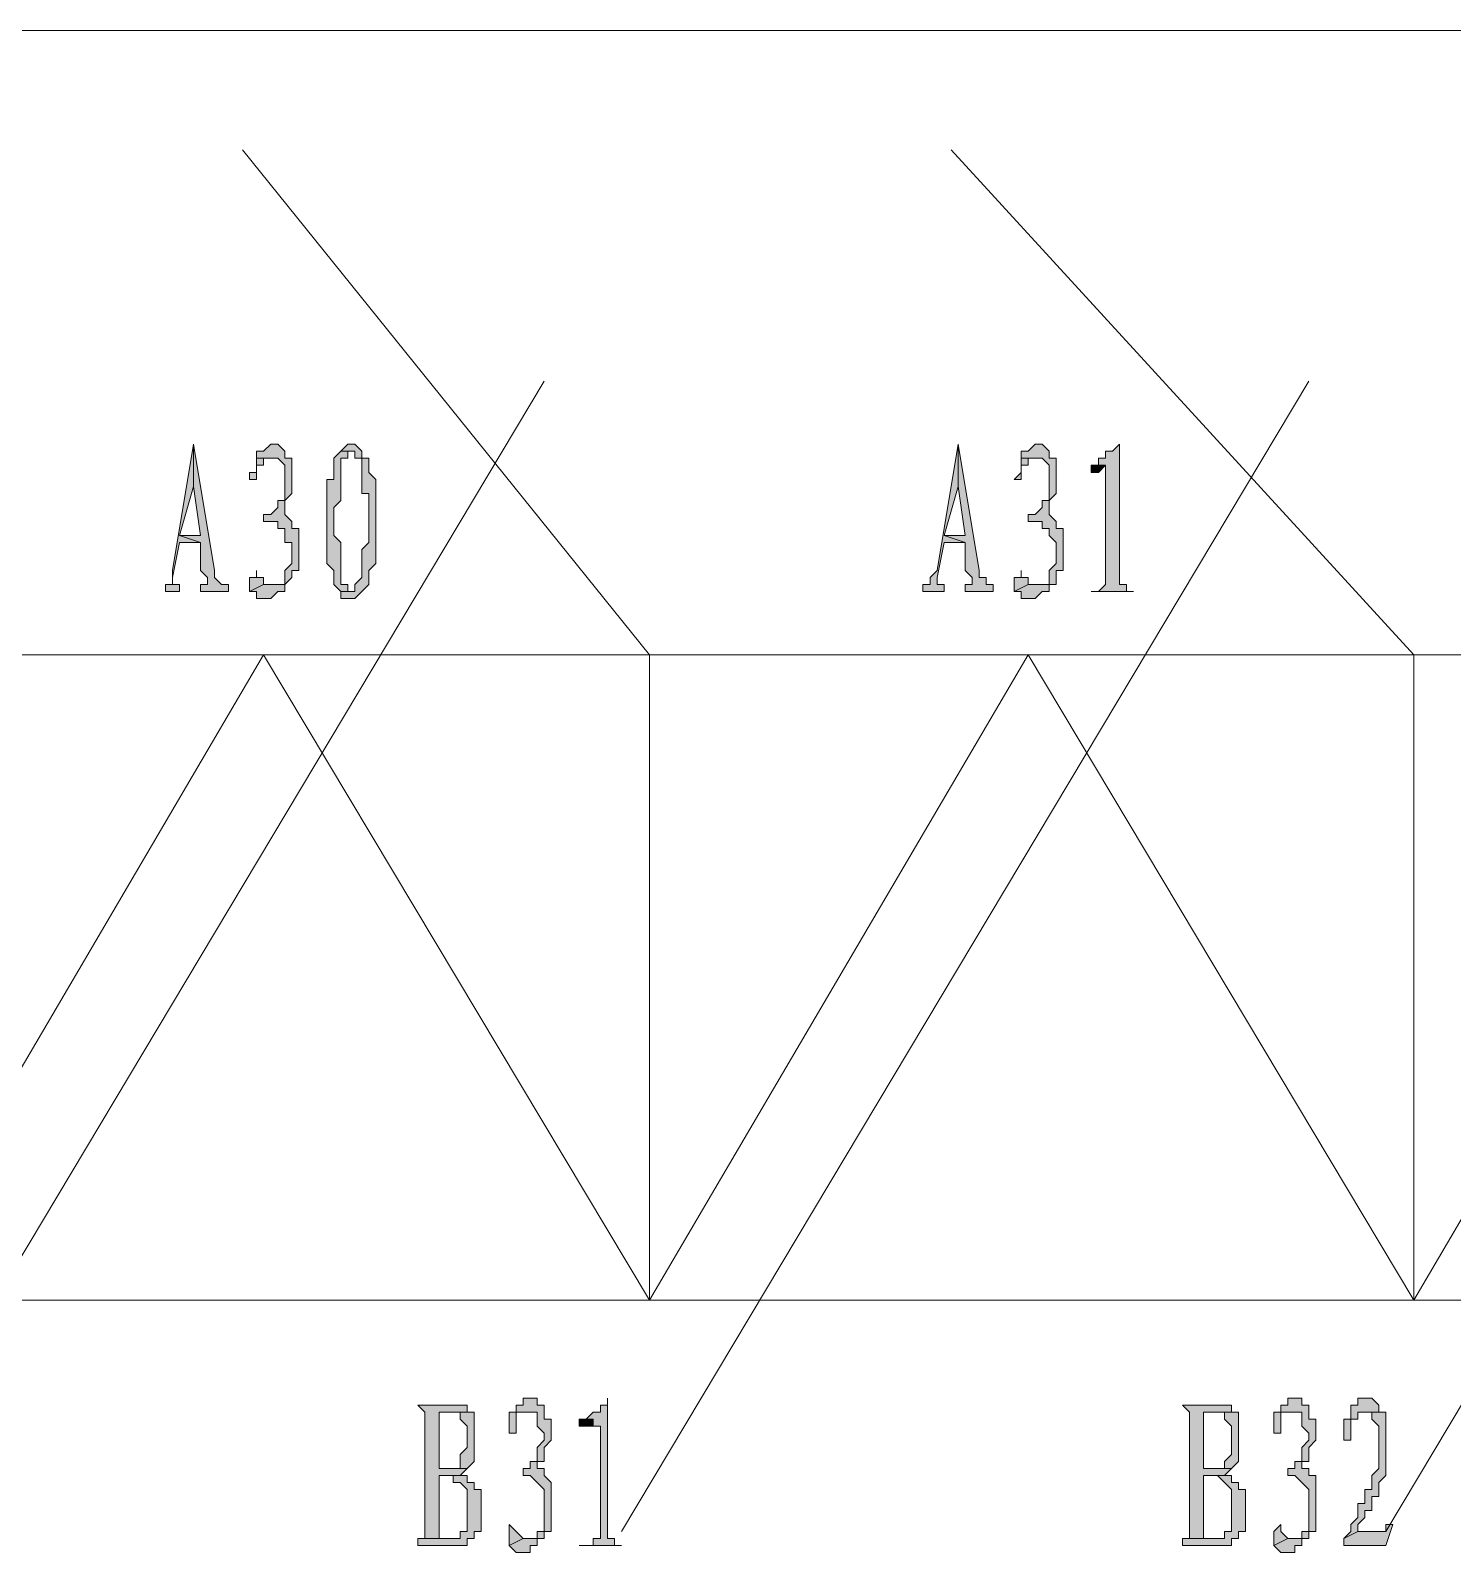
# Model space of a CAD drawing. Header units: millimetres. Extents: x 6 to 291, y 4 to 206.
# Drawn here: x 170.17 to 178.75, y 186.01 to 195.2 of the extents above; entities that cross this region are included whole.
import ezdxf

# ---------------------------------------------------------------- set-up
doc = ezdxf.new("R2010")
doc.units = ezdxf.units.MM
doc.layers.add('C00-00-00', color=7, linetype='Continuous')

msp = doc.modelspace()

# ---------------------------------------------------------------- hatches: boundary and pattern name
at = {"layer": 'C00-00-00'}
h = msp.add_hatch(color=256, dxfattribs=at)
h.dxf.hatch_style = 2
h.paths.add_polyline_path([(171.153668, 192.701335), (171.026668, 191.939335), (171.026668, 191.854669), (170.984335, 191.854669), (170.984335, 191.812335), (171.069001, 191.812335), (171.069001, 191.854669), (171.026668, 191.854669), (171.026668, 191.897002), (171.069001, 192.108669), (171.196001, 192.108669), (171.069001, 192.151002), (171.153668, 192.447335)])
h = msp.add_hatch(color=256, dxfattribs=at)
h.dxf.hatch_style = 2
h.paths.add_polyline_path([(171.153668, 192.701335), (171.153668, 192.447335), (171.196001, 192.151002), (171.069001, 192.151002), (171.196001, 192.108669), (171.196001, 192.066335), (171.196001, 191.939335), (171.238335, 191.897002), (171.238335, 191.854669), (171.196001, 191.854669), (171.196001, 191.812335), (171.365335, 191.812335), (171.365335, 191.854669), (171.323001, 191.854669), (171.280668, 191.897002), (171.280668, 191.939335)])
h = msp.add_hatch(color=256, dxfattribs=at)
h.dxf.hatch_style = 2
h.paths.add_polyline_path([(171.619337, 192.701335), (171.577004, 192.659002), (171.534671, 192.659002), (171.534671, 192.616669), (171.619337, 192.616669), (171.661671, 192.616669), (171.704004, 192.574335), (171.704004, 192.532002), (171.704004, 192.489669), (171.704004, 192.447335), (171.704004, 192.405002), (171.704004, 192.362669), (171.661671, 192.362669), (171.661671, 192.320335), (171.619337, 192.278002), (171.577004, 192.278002), (171.577004, 192.235669), (171.661671, 192.235669), (171.661671, 192.193335), (171.704004, 192.193335), (171.704004, 192.151002), (171.704004, 192.108669), (171.746337, 192.108669), (171.746337, 191.981669), (171.704004, 191.939335), (171.704004, 191.897002), (171.704004, 191.854669), (171.661671, 191.854669), (171.577004, 191.854669), (171.492337, 191.812335), (171.534671, 191.812335), (171.534671, 191.770002), (171.619337, 191.770002), (171.661671, 191.812335), (171.704004, 191.812335), (171.704004, 191.854669), (171.746337, 191.897002), (171.746337, 191.939335), (171.788671, 191.939335), (171.788671, 192.193335), (171.746337, 192.193335), (171.746337, 192.235669), (171.704004, 192.278002), (171.704004, 192.320335), (171.704004, 192.362669), (171.746337, 192.405002), (171.746337, 192.447335), (171.746337, 192.574335), (171.746337, 192.616669), (171.704004, 192.616669), (171.704004, 192.659002), (171.661671, 192.701335)])
h = msp.add_hatch(color=256, dxfattribs=at)
h.dxf.hatch_style = 2
h.paths.add_polyline_path([(172.042664, 192.659003), (172.000331, 192.61667), (172.000331, 192.574336), (172.000331, 192.48967), (171.957997, 192.48967), (171.957997, 192.405003), (171.957997, 192.36267), (171.957997, 192.10867), (171.957997, 192.024003), (171.957997, 191.98167), (172.000331, 191.939336), (172.000331, 191.897003), (172.000331, 191.85467), (172.042664, 191.812336), (172.084997, 191.812336), (172.084997, 191.85467), (172.042664, 191.85467), (172.042664, 191.897003), (172.042664, 191.939336), (172.042664, 192.10867), (172.000331, 192.151003), (172.000331, 192.320336), (172.042664, 192.36267), (172.042664, 192.532003), (172.042664, 192.574336), (172.042664, 192.61667), (172.084997, 192.61667), (172.084997, 192.659003), (172.127331, 192.659003)])
h = msp.add_hatch(color=256, dxfattribs=at)
h.dxf.hatch_style = 2
h.paths.add_polyline_path([(172.127333, 192.701335), (172.084999, 192.701335), (172.042666, 192.659002), (172.127333, 192.659002), (172.127333, 192.616669), (172.169666, 192.616669), (172.169666, 192.574335), (172.169666, 192.532002), (172.169666, 192.405002), (172.211999, 192.405002), (172.211999, 192.235669), (172.211999, 192.108669), (172.169666, 192.066335), (172.169666, 191.939335), (172.169666, 191.897002), (172.127333, 191.854669), (172.127333, 191.812335), (172.042666, 191.812335), (172.042666, 191.770002), (172.084999, 191.770002), (172.127333, 191.770002), (172.169666, 191.812335), (172.211999, 191.854669), (172.211999, 191.897002), (172.211999, 191.939335), (172.254333, 191.981669), (172.254333, 192.024002), (172.254333, 192.066335), (172.254333, 192.362669), (172.254333, 192.405002), (172.254333, 192.489669), (172.211999, 192.532002), (172.211999, 192.574335), (172.211999, 192.616669), (172.169666, 192.616669), (172.169666, 192.659002)])
h = msp.add_hatch(color=256, dxfattribs=at)
h.dxf.hatch_style = 2
h.paths.add_polyline_path([(175.768002, 192.701335), (175.641002, 191.939335), (175.598669, 191.897002), (175.598669, 191.854669), (175.556335, 191.854669), (175.556335, 191.812335), (175.683335, 191.812335), (175.683335, 191.854669), (175.641002, 191.854669), (175.641002, 191.897002), (175.683335, 192.108669), (175.810335, 192.108669), (175.683335, 192.151002), (175.768002, 192.447335)])
h = msp.add_hatch(color=256, dxfattribs=at)
h.dxf.hatch_style = 2
h.paths.add_polyline_path([(175.768002, 192.701335), (175.768002, 192.447335), (175.810335, 192.151002), (175.683335, 192.151002), (175.810335, 192.108669), (175.810335, 192.066335), (175.810335, 191.939335), (175.852669, 191.897002), (175.852669, 191.854669), (175.810335, 191.854669), (175.810335, 191.812335), (175.979669, 191.812335), (175.979669, 191.854669), (175.937335, 191.854669), (175.937335, 191.897002), (175.895002, 191.897002), (175.895002, 191.939335)])
h = msp.add_hatch(color=256, dxfattribs=at)
h.dxf.hatch_style = 2
h.paths.add_polyline_path([(176.233671, 192.701335), (176.191338, 192.659002), (176.149004, 192.659002), (176.149004, 192.616669), (176.233671, 192.616669), (176.276004, 192.616669), (176.318338, 192.574335), (176.318338, 192.532002), (176.318338, 192.489669), (176.318338, 192.447335), (176.318338, 192.405002), (176.318338, 192.362669), (176.276004, 192.362669), (176.276004, 192.320335), (176.233671, 192.278002), (176.191338, 192.278002), (176.191338, 192.235669), (176.276004, 192.235669), (176.276004, 192.193335), (176.318338, 192.193335), (176.318338, 192.151002), (176.360671, 192.108669), (176.360671, 191.981669), (176.318338, 191.939335), (176.318338, 191.897002), (176.318338, 191.854669), (176.276004, 191.854669), (176.191338, 191.854669), (176.106671, 191.812335), (176.149004, 191.812335), (176.149004, 191.770002), (176.233671, 191.770002), (176.276004, 191.812335), (176.318338, 191.812335), (176.318338, 191.854669), (176.360671, 191.854669), (176.360671, 191.897002), (176.360671, 191.939335), (176.403004, 191.939335), (176.403004, 192.193335), (176.360671, 192.193335), (176.360671, 192.235669), (176.318338, 192.278002), (176.318338, 192.320335), (176.318338, 192.362669), (176.360671, 192.405002), (176.360671, 192.447335), (176.360671, 192.574335), (176.360671, 192.616669), (176.318338, 192.616669), (176.318338, 192.659002), (176.276004, 192.701335)])
h = msp.add_hatch(color=256, dxfattribs=at)
h.dxf.hatch_style = 2
h.paths.add_polyline_path([(176.741667, 192.701335), (176.699333, 192.659002), (176.657, 192.659002), (176.657, 192.616669), (176.614667, 192.616669), (176.614667, 192.574335), (176.572333, 192.574335), (176.657, 192.574335), (176.657, 192.532002), (176.657, 191.854669), (176.614667, 191.812335), (176.572333, 191.812335), (176.826333, 191.812335), (176.784, 191.812335), (176.784, 191.854669), (176.741667, 191.854669)])
h = msp.add_hatch(color=256, dxfattribs=at)
h.dxf.hatch_style = 2
h.paths.add_polyline_path([(171.534669, 192.616669), (171.534669, 192.532002), (171.492335, 192.532002), (171.492335, 192.489669), (171.534669, 192.489669), (171.534669, 192.532002), (171.534669, 192.574335), (171.577002, 192.574335), (171.577002, 192.616669), (171.619335, 192.616669)])
h = msp.add_hatch(color=256, dxfattribs=at)
h.dxf.hatch_style = 2
h.paths.add_polyline_path([(176.149003, 192.616669), (176.149003, 192.532002), (176.106669, 192.489669), (176.149003, 192.489669), (176.149003, 192.532002), (176.149003, 192.574335), (176.191336, 192.574335), (176.191336, 192.616669), (176.233669, 192.616669)])
h = msp.add_hatch(color=256, dxfattribs=at)
h.dxf.hatch_style = 2
h.paths.add_polyline_path([(176.572329, 192.574336), (176.572329, 192.532002), (176.614672, 192.532002), (176.656998, 192.574336)])
h = msp.add_hatch(color=256, dxfattribs=at)
h.dxf.hatch_style = 2
h.paths.add_polyline_path([(171.534669, 191.939336), (171.534669, 191.897002), (171.492335, 191.897002), (171.492335, 191.812336), (171.577002, 191.854669), (171.577002, 191.897002), (171.534669, 191.897002)])
h = msp.add_hatch(color=256, dxfattribs=at)
h.dxf.hatch_style = 2
h.paths.add_polyline_path([(176.149003, 191.939336), (176.149003, 191.897002), (176.106669, 191.897002), (176.106669, 191.812336), (176.191336, 191.854669), (176.191336, 191.897002), (176.149003, 191.897002)])
h = msp.add_hatch(color=256, dxfattribs=at)
h.dxf.hatch_style = 2
h.paths.add_polyline_path([(173.185666, 186.944003), (173.143333, 186.944003), (173.143333, 186.90167), (173.100999, 186.90167), (173.100999, 186.859337), (173.185666, 186.859337), (173.227999, 186.859337), (173.227999, 186.817003), (173.227999, 186.77467), (173.270333, 186.732337), (173.270333, 186.690003), (173.227999, 186.64767), (173.227999, 186.605337), (173.227999, 186.563003), (173.185666, 186.563003), (173.185666, 186.52067), (173.143333, 186.52067), (173.143333, 186.478337), (173.185666, 186.478337), (173.227999, 186.436003), (173.270333, 186.39367), (173.270333, 186.351337), (173.270333, 186.224337), (173.270333, 186.182003), (173.270333, 186.13967), (173.227999, 186.13967), (173.227999, 186.097337), (173.185666, 186.097337), (173.143333, 186.097337), (173.058666, 186.055003), (173.100999, 186.01267), (173.185666, 186.01267), (173.185666, 186.055003), (173.227999, 186.055003), (173.227999, 186.097337), (173.270333, 186.097337), (173.270333, 186.13967), (173.312666, 186.13967), (173.312666, 186.182003), (173.312666, 186.436003), (173.270333, 186.478337), (173.270333, 186.52067), (173.227999, 186.52067), (173.227999, 186.563003), (173.270333, 186.563003), (173.270333, 186.605337), (173.270333, 186.64767), (173.312666, 186.690003), (173.312666, 186.817003), (173.270333, 186.817003), (173.270333, 186.859337), (173.270333, 186.90167), (173.227999, 186.90167), (173.227999, 186.944003)])
h = msp.add_hatch(color=256, dxfattribs=at)
h.dxf.hatch_style = 2
h.paths.add_polyline_path([(173.651335, 186.944003), (173.651335, 186.90167), (173.609002, 186.90167), (173.609002, 186.859337), (173.566669, 186.859337), (173.524335, 186.817003), (173.482002, 186.817003), (173.566669, 186.817003), (173.566669, 186.77467), (173.609002, 186.77467), (173.609002, 186.097337), (173.566669, 186.097337), (173.566669, 186.055003), (173.482002, 186.055003), (173.736002, 186.055003), (173.693669, 186.055003), (173.693669, 186.097337), (173.651335, 186.097337)])
h = msp.add_hatch(color=256, dxfattribs=at)
h.dxf.hatch_style = 2
h.paths.add_polyline_path([(177.8, 186.944003), (177.757667, 186.944003), (177.757667, 186.90167), (177.715333, 186.90167), (177.715333, 186.859337), (177.8, 186.859337), (177.842333, 186.859337), (177.842333, 186.817003), (177.842333, 186.77467), (177.884667, 186.732337), (177.884667, 186.690003), (177.842333, 186.64767), (177.842333, 186.605337), (177.842333, 186.563003), (177.8, 186.563003), (177.8, 186.52067), (177.757667, 186.52067), (177.757667, 186.478337), (177.8, 186.478337), (177.842333, 186.436003), (177.884667, 186.39367), (177.884667, 186.351337), (177.884667, 186.224337), (177.884667, 186.182003), (177.884667, 186.13967), (177.842333, 186.13967), (177.842333, 186.097337), (177.8, 186.097337), (177.757667, 186.097337), (177.673, 186.055003), (177.715333, 186.01267), (177.8, 186.01267), (177.8, 186.055003), (177.842333, 186.055003), (177.842333, 186.097337), (177.884667, 186.097337), (177.884667, 186.13967), (177.927, 186.13967), (177.927, 186.182003), (177.927, 186.436003), (177.927, 186.478337), (177.884667, 186.478337), (177.884667, 186.52067), (177.842333, 186.52067), (177.842333, 186.563003), (177.884667, 186.563003), (177.884667, 186.605337), (177.884667, 186.64767), (177.927, 186.690003), (177.927, 186.817003), (177.884667, 186.817003), (177.884667, 186.859337), (177.884667, 186.90167), (177.842333, 186.90167), (177.842333, 186.944003)])
h = msp.add_hatch(color=256, dxfattribs=at)
h.dxf.hatch_style = 2
h.paths.add_polyline_path([(178.223327, 186.944003), (178.180994, 186.944003), (178.180994, 186.90167), (178.13866, 186.90167), (178.13866, 186.859337), (178.13866, 186.817003), (178.096327, 186.817003), (178.096327, 186.690003), (178.13866, 186.690003), (178.13866, 186.77467), (178.13866, 186.817003), (178.180994, 186.817003), (178.180994, 186.859337), (178.223327, 186.859337), (178.350327, 186.859337), (178.307994, 186.859337), (178.307994, 186.90167), (178.26566, 186.944003)])
h = msp.add_hatch(color=256, dxfattribs=at)
h.dxf.hatch_style = 2
h.paths.add_polyline_path([(172.677671, 186.901669), (172.508337, 186.901669), (172.550671, 186.859336), (172.550671, 186.097336), (172.635337, 186.097336), (172.635337, 186.478336), (172.804671, 186.478336), (172.762337, 186.478336), (172.804671, 186.520669), (172.635337, 186.520669), (172.635337, 186.859336), (172.804671, 186.859336), (172.804671, 186.901669), (172.762337, 186.901669)])
h = msp.add_hatch(color=256, dxfattribs=at)
h.dxf.hatch_style = 2
h.paths.add_polyline_path([(172.804665, 186.859337), (172.677665, 186.859337), (172.719999, 186.859337), (172.762332, 186.859337), (172.762332, 186.817003), (172.804665, 186.77467), (172.804665, 186.64767), (172.762332, 186.605337), (172.762332, 186.563003), (172.762332, 186.52067), (172.719999, 186.52067), (172.677665, 186.52067), (172.804665, 186.52067), (172.846999, 186.563003), (172.846999, 186.605337), (172.846999, 186.817003), (172.846999, 186.859337)])
h = msp.add_hatch(color=256, dxfattribs=at)
h.dxf.hatch_style = 2
h.paths.add_polyline_path([(173.100997, 186.859337), (173.058664, 186.859337), (173.058664, 186.77467), (173.058664, 186.732337), (173.100997, 186.732337), (173.100997, 186.77467), (173.100997, 186.817003), (173.100997, 186.859337), (173.143331, 186.859337), (173.185664, 186.859337)])
h = msp.add_hatch(color=256, dxfattribs=at)
h.dxf.hatch_style = 2
h.paths.add_polyline_path([(177.292004, 186.901669), (177.122671, 186.901669), (177.165004, 186.859336), (177.165004, 186.097336), (177.249671, 186.097336), (177.249671, 186.478336), (177.419004, 186.478336), (177.376671, 186.478336), (177.419004, 186.520669), (177.249671, 186.520669), (177.249671, 186.859336), (177.419004, 186.859336), (177.419004, 186.901669), (177.376671, 186.901669)])
h = msp.add_hatch(color=256, dxfattribs=at)
h.dxf.hatch_style = 2
h.paths.add_polyline_path([(177.418999, 186.859337), (177.291999, 186.859337), (177.334333, 186.859337), (177.376666, 186.859337), (177.376666, 186.817003), (177.418999, 186.77467), (177.418999, 186.605337), (177.376666, 186.563003), (177.376666, 186.52067), (177.334333, 186.52067), (177.291999, 186.52067), (177.418999, 186.52067), (177.461333, 186.563003), (177.461333, 186.817003), (177.461333, 186.859337)])
h = msp.add_hatch(color=256, dxfattribs=at)
h.dxf.hatch_style = 2
h.paths.add_polyline_path([(177.715331, 186.859337), (177.672998, 186.859337), (177.672998, 186.77467), (177.672998, 186.732337), (177.715331, 186.732337), (177.715331, 186.77467), (177.715331, 186.817003), (177.715331, 186.859337), (177.757665, 186.859337), (177.799998, 186.859337)])
h = msp.add_hatch(color=256, dxfattribs=at)
h.dxf.hatch_style = 2
h.paths.add_polyline_path([(178.350338, 186.859337), (178.223338, 186.859337), (178.265671, 186.859337), (178.265671, 186.817003), (178.308004, 186.77467), (178.308004, 186.52067), (178.265671, 186.478337), (178.265671, 186.436003), (178.265671, 186.39367), (178.223338, 186.39367), (178.223338, 186.351337), (178.223338, 186.309003), (178.181004, 186.309003), (178.181004, 186.26667), (178.181004, 186.224337), (178.138671, 186.182003), (178.138671, 186.13967), (178.096338, 186.097337), (178.181004, 186.13967), (178.181004, 186.182003), (178.223338, 186.224337), (178.223338, 186.26667), (178.265671, 186.26667), (178.265671, 186.309003), (178.265671, 186.351337), (178.308004, 186.351337), (178.308004, 186.39367), (178.308004, 186.436003), (178.350338, 186.478337), (178.350338, 186.52067), (178.350338, 186.817003)])
h = msp.add_hatch(color=256, dxfattribs=at)
h.dxf.hatch_style = 2
h.paths.add_polyline_path([(173.481998, 186.817002), (173.481998, 186.77467), (173.52434, 186.77467), (173.566667, 186.77467), (173.566667, 186.817002)])
h = msp.add_hatch(color=256, dxfattribs=at)
h.dxf.hatch_style = 2
h.paths.add_polyline_path([(172.804665, 186.478336), (172.677665, 186.478336), (172.719999, 186.478336), (172.719999, 186.436003), (172.762332, 186.436003), (172.804665, 186.393669), (172.804665, 186.351336), (172.804665, 186.224336), (172.804665, 186.182003), (172.804665, 186.139669), (172.762332, 186.139669), (172.762332, 186.097336), (172.719999, 186.097336), (172.508332, 186.097336), (172.508332, 186.055003), (172.719999, 186.055003), (172.762332, 186.055003), (172.804665, 186.055003), (172.804665, 186.097336), (172.846999, 186.097336), (172.846999, 186.139669), (172.889332, 186.139669), (172.889332, 186.224336), (172.889332, 186.309003), (172.889332, 186.351336), (172.889332, 186.393669), (172.846999, 186.393669), (172.846999, 186.436003), (172.804665, 186.436003)])
h = msp.add_hatch(color=256, dxfattribs=at)
h.dxf.hatch_style = 2
h.paths.add_polyline_path([(177.418999, 186.478336), (177.291999, 186.478336), (177.334333, 186.478336), (177.376666, 186.436003), (177.418999, 186.393669), (177.418999, 186.351336), (177.418999, 186.224336), (177.418999, 186.182003), (177.418999, 186.139669), (177.376666, 186.139669), (177.376666, 186.097336), (177.334333, 186.097336), (177.122666, 186.097336), (177.122666, 186.055003), (177.334333, 186.055003), (177.376666, 186.055003), (177.418999, 186.055003), (177.418999, 186.097336), (177.461333, 186.097336), (177.461333, 186.139669), (177.503666, 186.139669), (177.503666, 186.182003), (177.503666, 186.224336), (177.503666, 186.309003), (177.503666, 186.351336), (177.503666, 186.393669), (177.461333, 186.393669), (177.461333, 186.436003), (177.418999, 186.436003)])
h = msp.add_hatch(color=256, dxfattribs=at)
h.dxf.hatch_style = 2
h.paths.add_polyline_path([(173.058671, 186.182002), (173.058671, 186.139669), (173.058671, 186.055002), (173.143338, 186.097335), (173.101004, 186.139669)])
h = msp.add_hatch(color=256, dxfattribs=at)
h.dxf.hatch_style = 2
h.paths.add_polyline_path([(177.715331, 186.182002), (177.672998, 186.139669), (177.672998, 186.055002), (177.757665, 186.097335), (177.715331, 186.139669)])
h = msp.add_hatch(color=256, dxfattribs=at)
h.dxf.hatch_style = 2
h.paths.add_polyline_path([(178.392664, 186.182002), (178.350331, 186.182002), (178.350331, 186.139669), (178.307997, 186.139669), (178.180997, 186.139669), (178.096331, 186.097335), (178.096331, 186.055002), (178.350331, 186.055002)])

# ---------------------------------------------------------------- linework, layer by layer
at = {"layer": 'C00-00-00', "lineweight": 5}
for points in [[(146.812001, 195.199002), (247.142004, 195.199002)], [(173.905341, 191.431336), (171.45, 194.479336)], [(178.519659, 191.431336), (175.72566, 194.479336)], [(173.270335, 193.082336), (169.12167, 186.13967)], [(177.884669, 193.082336), (173.736004, 186.13967)], [(182.499003, 193.082336), (178.350338, 186.13967)], [(35.517668, 191.431336), (252.010328, 191.431336)], [(141.604999, 187.536669), (143.933337, 191.431336), (146.219333, 187.536669), (148.547671, 191.431336), (150.833667, 187.536669), (153.162005, 191.431336), (155.448001, 187.536669), (157.776331, 191.431336), (160.062335, 187.536669), (162.390665, 191.431336), (164.676669, 187.536669), (167.004999, 191.431336), (169.291003, 187.536669), (171.576999, 191.431336), (173.905329, 187.536669), (176.191333, 191.431336), (178.519663, 187.536669), (180.805667, 191.431336)], [(173.905341, 191.431336), (173.905341, 187.536669)], [(178.519659, 191.431336), (178.519659, 187.536669)], [(35.517668, 187.536669), (252.010328, 187.536669)]]:
    msp.add_lwpolyline(points, dxfattribs=at)
at = {"layer": 'C00-00-00', "lineweight": 13}
for points in [[(171.153668, 192.701335), (171.026668, 191.939335), (171.026668, 191.854669), (170.984335, 191.854669), (170.984335, 191.812335), (171.069001, 191.812335), (171.069001, 191.854669), (171.026668, 191.854669), (171.026668, 191.897002), (171.069001, 192.108669), (171.196001, 192.108669), (171.069001, 192.151002), (171.153668, 192.447335)], [(171.153668, 192.701335), (171.153668, 192.447335), (171.196001, 192.151002), (171.069001, 192.151002), (171.196001, 192.108669), (171.196001, 192.066335), (171.196001, 191.939335), (171.238335, 191.897002), (171.238335, 191.854669), (171.196001, 191.854669), (171.196001, 191.812335), (171.365335, 191.812335), (171.365335, 191.854669), (171.323001, 191.854669), (171.280668, 191.897002), (171.280668, 191.939335)], [(171.619337, 192.701335), (171.577004, 192.659002), (171.534671, 192.659002), (171.534671, 192.616669), (171.619337, 192.616669), (171.661671, 192.616669), (171.704004, 192.574335), (171.704004, 192.532002), (171.704004, 192.489669), (171.704004, 192.447335), (171.704004, 192.405002), (171.704004, 192.362669), (171.661671, 192.362669), (171.661671, 192.320335), (171.619337, 192.278002), (171.577004, 192.278002), (171.577004, 192.235669), (171.661671, 192.235669), (171.661671, 192.193335), (171.704004, 192.193335), (171.704004, 192.151002), (171.704004, 192.108669), (171.746337, 192.108669), (171.746337, 191.981669), (171.704004, 191.939335), (171.704004, 191.897002), (171.704004, 191.854669), (171.661671, 191.854669), (171.577004, 191.854669), (171.492337, 191.812335), (171.534671, 191.812335), (171.534671, 191.770002), (171.619337, 191.770002), (171.661671, 191.812335), (171.704004, 191.812335), (171.704004, 191.854669), (171.746337, 191.897002), (171.746337, 191.939335), (171.788671, 191.939335), (171.788671, 192.193335), (171.746337, 192.193335), (171.746337, 192.235669), (171.704004, 192.278002), (171.704004, 192.320335), (171.704004, 192.362669), (171.746337, 192.405002), (171.746337, 192.447335), (171.746337, 192.574335), (171.746337, 192.616669), (171.704004, 192.616669), (171.704004, 192.659002), (171.661671, 192.701335)], [(172.042664, 192.659003), (172.000331, 192.61667), (172.000331, 192.574336), (172.000331, 192.48967), (171.957997, 192.48967), (171.957997, 192.405003), (171.957997, 192.36267), (171.957997, 192.10867), (171.957997, 192.024003), (171.957997, 191.98167), (172.000331, 191.939336), (172.000331, 191.897003), (172.000331, 191.85467), (172.042664, 191.812336), (172.084997, 191.812336), (172.084997, 191.85467), (172.042664, 191.85467), (172.042664, 191.897003), (172.042664, 191.939336), (172.042664, 192.10867), (172.000331, 192.151003), (172.000331, 192.320336), (172.042664, 192.36267), (172.042664, 192.532003), (172.042664, 192.574336), (172.042664, 192.61667), (172.084997, 192.61667), (172.084997, 192.659003), (172.127331, 192.659003)], [(172.127333, 192.701335), (172.084999, 192.701335), (172.042666, 192.659002), (172.127333, 192.659002), (172.127333, 192.616669), (172.169666, 192.616669), (172.169666, 192.574335), (172.169666, 192.532002), (172.169666, 192.405002), (172.211999, 192.405002), (172.211999, 192.235669), (172.211999, 192.108669), (172.169666, 192.066335), (172.169666, 191.939335), (172.169666, 191.897002), (172.127333, 191.854669), (172.127333, 191.812335), (172.042666, 191.812335), (172.042666, 191.770002), (172.084999, 191.770002), (172.127333, 191.770002), (172.169666, 191.812335), (172.211999, 191.854669), (172.211999, 191.897002), (172.211999, 191.939335), (172.254333, 191.981669), (172.254333, 192.024002), (172.254333, 192.066335), (172.254333, 192.362669), (172.254333, 192.405002), (172.254333, 192.489669), (172.211999, 192.532002), (172.211999, 192.574335), (172.211999, 192.616669), (172.169666, 192.616669), (172.169666, 192.659002)], [(175.768002, 192.701335), (175.641002, 191.939335), (175.598669, 191.897002), (175.598669, 191.854669), (175.556335, 191.854669), (175.556335, 191.812335), (175.683335, 191.812335), (175.683335, 191.854669), (175.641002, 191.854669), (175.641002, 191.897002), (175.683335, 192.108669), (175.810335, 192.108669), (175.683335, 192.151002), (175.768002, 192.447335)], [(175.768002, 192.701335), (175.768002, 192.447335), (175.810335, 192.151002), (175.683335, 192.151002), (175.810335, 192.108669), (175.810335, 192.066335), (175.810335, 191.939335), (175.852669, 191.897002), (175.852669, 191.854669), (175.810335, 191.854669), (175.810335, 191.812335), (175.979669, 191.812335), (175.979669, 191.854669), (175.937335, 191.854669), (175.937335, 191.897002), (175.895002, 191.897002), (175.895002, 191.939335)], [(176.233671, 192.701335), (176.191338, 192.659002), (176.149004, 192.659002), (176.149004, 192.616669), (176.233671, 192.616669), (176.276004, 192.616669), (176.318338, 192.574335), (176.318338, 192.532002), (176.318338, 192.489669), (176.318338, 192.447335), (176.318338, 192.405002), (176.318338, 192.362669), (176.276004, 192.362669), (176.276004, 192.320335), (176.233671, 192.278002), (176.191338, 192.278002), (176.191338, 192.235669), (176.276004, 192.235669), (176.276004, 192.193335), (176.318338, 192.193335), (176.318338, 192.151002), (176.360671, 192.108669), (176.360671, 191.981669), (176.318338, 191.939335), (176.318338, 191.897002), (176.318338, 191.854669), (176.276004, 191.854669), (176.191338, 191.854669), (176.106671, 191.812335), (176.149004, 191.812335), (176.149004, 191.770002), (176.233671, 191.770002), (176.276004, 191.812335), (176.318338, 191.812335), (176.318338, 191.854669), (176.360671, 191.854669), (176.360671, 191.897002), (176.360671, 191.939335), (176.403004, 191.939335), (176.403004, 192.193335), (176.360671, 192.193335), (176.360671, 192.235669), (176.318338, 192.278002), (176.318338, 192.320335), (176.318338, 192.362669), (176.360671, 192.405002), (176.360671, 192.447335), (176.360671, 192.574335), (176.360671, 192.616669), (176.318338, 192.616669), (176.318338, 192.659002), (176.276004, 192.701335)], [(176.741667, 192.701335), (176.699333, 192.659002), (176.657, 192.659002), (176.657, 192.616669), (176.614667, 192.616669), (176.614667, 192.574335), (176.572333, 192.574335), (176.657, 192.574335), (176.657, 192.532002), (176.657, 191.854669), (176.614667, 191.812335), (176.572333, 191.812335), (176.826333, 191.812335), (176.784, 191.812335), (176.784, 191.854669), (176.741667, 191.854669)], [(171.534669, 192.616669), (171.534669, 192.532002), (171.492335, 192.532002), (171.492335, 192.489669), (171.534669, 192.489669), (171.534669, 192.532002), (171.534669, 192.574335), (171.577002, 192.574335), (171.577002, 192.616669), (171.619335, 192.616669)], [(176.149003, 192.616669), (176.149003, 192.532002), (176.106669, 192.489669), (176.149003, 192.489669), (176.149003, 192.532002), (176.149003, 192.574335), (176.191336, 192.574335), (176.191336, 192.616669), (176.233669, 192.616669)], [(176.572329, 192.574336), (176.572329, 192.532002), (176.614672, 192.532002), (176.656998, 192.574336)], [(171.534669, 191.939336), (171.534669, 191.897002), (171.492335, 191.897002), (171.492335, 191.812336), (171.577002, 191.854669), (171.577002, 191.897002), (171.534669, 191.897002)], [(176.149003, 191.939336), (176.149003, 191.897002), (176.106669, 191.897002), (176.106669, 191.812336), (176.191336, 191.854669), (176.191336, 191.897002), (176.149003, 191.897002)], [(173.185666, 186.944003), (173.143333, 186.944003), (173.143333, 186.90167), (173.100999, 186.90167), (173.100999, 186.859337), (173.185666, 186.859337), (173.227999, 186.859337), (173.227999, 186.817003), (173.227999, 186.77467), (173.270333, 186.732337), (173.270333, 186.690003), (173.227999, 186.64767), (173.227999, 186.605337), (173.227999, 186.563003), (173.185666, 186.563003), (173.185666, 186.52067), (173.143333, 186.52067), (173.143333, 186.478337), (173.185666, 186.478337), (173.227999, 186.436003), (173.270333, 186.39367), (173.270333, 186.351337), (173.270333, 186.224337), (173.270333, 186.182003), (173.270333, 186.13967), (173.227999, 186.13967), (173.227999, 186.097337), (173.185666, 186.097337), (173.143333, 186.097337), (173.058666, 186.055003), (173.100999, 186.01267), (173.185666, 186.01267), (173.185666, 186.055003), (173.227999, 186.055003), (173.227999, 186.097337), (173.270333, 186.097337), (173.270333, 186.13967), (173.312666, 186.13967), (173.312666, 186.182003), (173.312666, 186.436003), (173.270333, 186.478337), (173.270333, 186.52067), (173.227999, 186.52067), (173.227999, 186.563003), (173.270333, 186.563003), (173.270333, 186.605337), (173.270333, 186.64767), (173.312666, 186.690003), (173.312666, 186.817003), (173.270333, 186.817003), (173.270333, 186.859337), (173.270333, 186.90167), (173.227999, 186.90167), (173.227999, 186.944003)], [(173.651335, 186.944003), (173.651335, 186.90167), (173.609002, 186.90167), (173.609002, 186.859337), (173.566669, 186.859337), (173.524335, 186.817003), (173.482002, 186.817003), (173.566669, 186.817003), (173.566669, 186.77467), (173.609002, 186.77467), (173.609002, 186.097337), (173.566669, 186.097337), (173.566669, 186.055003), (173.482002, 186.055003), (173.736002, 186.055003), (173.693669, 186.055003), (173.693669, 186.097337), (173.651335, 186.097337)], [(177.8, 186.944003), (177.757667, 186.944003), (177.757667, 186.90167), (177.715333, 186.90167), (177.715333, 186.859337), (177.8, 186.859337), (177.842333, 186.859337), (177.842333, 186.817003), (177.842333, 186.77467), (177.884667, 186.732337), (177.884667, 186.690003), (177.842333, 186.64767), (177.842333, 186.605337), (177.842333, 186.563003), (177.8, 186.563003), (177.8, 186.52067), (177.757667, 186.52067), (177.757667, 186.478337), (177.8, 186.478337), (177.842333, 186.436003), (177.884667, 186.39367), (177.884667, 186.351337), (177.884667, 186.224337), (177.884667, 186.182003), (177.884667, 186.13967), (177.842333, 186.13967), (177.842333, 186.097337), (177.8, 186.097337), (177.757667, 186.097337), (177.673, 186.055003), (177.715333, 186.01267), (177.8, 186.01267), (177.8, 186.055003), (177.842333, 186.055003), (177.842333, 186.097337), (177.884667, 186.097337), (177.884667, 186.13967), (177.927, 186.13967), (177.927, 186.182003), (177.927, 186.436003), (177.927, 186.478337), (177.884667, 186.478337), (177.884667, 186.52067), (177.842333, 186.52067), (177.842333, 186.563003), (177.884667, 186.563003), (177.884667, 186.605337), (177.884667, 186.64767), (177.927, 186.690003), (177.927, 186.817003), (177.884667, 186.817003), (177.884667, 186.859337), (177.884667, 186.90167), (177.842333, 186.90167), (177.842333, 186.944003)], [(178.223327, 186.944003), (178.180994, 186.944003), (178.180994, 186.90167), (178.13866, 186.90167), (178.13866, 186.859337), (178.13866, 186.817003), (178.096327, 186.817003), (178.096327, 186.690003), (178.13866, 186.690003), (178.13866, 186.77467), (178.13866, 186.817003), (178.180994, 186.817003), (178.180994, 186.859337), (178.223327, 186.859337), (178.350327, 186.859337), (178.307994, 186.859337), (178.307994, 186.90167), (178.26566, 186.944003)], [(172.677671, 186.901669), (172.508337, 186.901669), (172.550671, 186.859336), (172.550671, 186.097336), (172.635337, 186.097336), (172.635337, 186.478336), (172.804671, 186.478336), (172.762337, 186.478336), (172.804671, 186.520669), (172.635337, 186.520669), (172.635337, 186.859336), (172.804671, 186.859336), (172.804671, 186.901669), (172.762337, 186.901669)], [(172.804665, 186.859337), (172.677665, 186.859337), (172.719999, 186.859337), (172.762332, 186.859337), (172.762332, 186.817003), (172.804665, 186.77467), (172.804665, 186.64767), (172.762332, 186.605337), (172.762332, 186.563003), (172.762332, 186.52067), (172.719999, 186.52067), (172.677665, 186.52067), (172.804665, 186.52067), (172.846999, 186.563003), (172.846999, 186.605337), (172.846999, 186.817003), (172.846999, 186.859337)], [(173.100997, 186.859337), (173.058664, 186.859337), (173.058664, 186.77467), (173.058664, 186.732337), (173.100997, 186.732337), (173.100997, 186.77467), (173.100997, 186.817003), (173.100997, 186.859337), (173.143331, 186.859337), (173.185664, 186.859337)], [(177.292004, 186.901669), (177.122671, 186.901669), (177.165004, 186.859336), (177.165004, 186.097336), (177.249671, 186.097336), (177.249671, 186.478336), (177.419004, 186.478336), (177.376671, 186.478336), (177.419004, 186.520669), (177.249671, 186.520669), (177.249671, 186.859336), (177.419004, 186.859336), (177.419004, 186.901669), (177.376671, 186.901669)], [(177.418999, 186.859337), (177.291999, 186.859337), (177.334333, 186.859337), (177.376666, 186.859337), (177.376666, 186.817003), (177.418999, 186.77467), (177.418999, 186.605337), (177.376666, 186.563003), (177.376666, 186.52067), (177.334333, 186.52067), (177.291999, 186.52067), (177.418999, 186.52067), (177.461333, 186.563003), (177.461333, 186.817003), (177.461333, 186.859337)], [(177.715331, 186.859337), (177.672998, 186.859337), (177.672998, 186.77467), (177.672998, 186.732337), (177.715331, 186.732337), (177.715331, 186.77467), (177.715331, 186.817003), (177.715331, 186.859337), (177.757665, 186.859337), (177.799998, 186.859337)], [(178.350338, 186.859337), (178.223338, 186.859337), (178.265671, 186.859337), (178.265671, 186.817003), (178.308004, 186.77467), (178.308004, 186.52067), (178.265671, 186.478337), (178.265671, 186.436003), (178.265671, 186.39367), (178.223338, 186.39367), (178.223338, 186.351337), (178.223338, 186.309003), (178.181004, 186.309003), (178.181004, 186.26667), (178.181004, 186.224337), (178.138671, 186.182003), (178.138671, 186.13967), (178.096338, 186.097337), (178.181004, 186.13967), (178.181004, 186.182003), (178.223338, 186.224337), (178.223338, 186.26667), (178.265671, 186.26667), (178.265671, 186.309003), (178.265671, 186.351337), (178.308004, 186.351337), (178.308004, 186.39367), (178.308004, 186.436003), (178.350338, 186.478337), (178.350338, 186.52067), (178.350338, 186.817003)], [(173.481998, 186.817002), (173.481998, 186.77467), (173.52434, 186.77467), (173.566667, 186.77467), (173.566667, 186.817002)], [(172.804665, 186.478336), (172.677665, 186.478336), (172.719999, 186.478336), (172.719999, 186.436003), (172.762332, 186.436003), (172.804665, 186.393669), (172.804665, 186.351336), (172.804665, 186.224336), (172.804665, 186.182003), (172.804665, 186.139669), (172.762332, 186.139669), (172.762332, 186.097336), (172.719999, 186.097336), (172.508332, 186.097336), (172.508332, 186.055003), (172.719999, 186.055003), (172.762332, 186.055003), (172.804665, 186.055003), (172.804665, 186.097336), (172.846999, 186.097336), (172.846999, 186.139669), (172.889332, 186.139669), (172.889332, 186.224336), (172.889332, 186.309003), (172.889332, 186.351336), (172.889332, 186.393669), (172.846999, 186.393669), (172.846999, 186.436003), (172.804665, 186.436003)], [(177.418999, 186.478336), (177.291999, 186.478336), (177.334333, 186.478336), (177.376666, 186.436003), (177.418999, 186.393669), (177.418999, 186.351336), (177.418999, 186.224336), (177.418999, 186.182003), (177.418999, 186.139669), (177.376666, 186.139669), (177.376666, 186.097336), (177.334333, 186.097336), (177.122666, 186.097336), (177.122666, 186.055003), (177.334333, 186.055003), (177.376666, 186.055003), (177.418999, 186.055003), (177.418999, 186.097336), (177.461333, 186.097336), (177.461333, 186.139669), (177.503666, 186.139669), (177.503666, 186.182003), (177.503666, 186.224336), (177.503666, 186.309003), (177.503666, 186.351336), (177.503666, 186.393669), (177.461333, 186.393669), (177.461333, 186.436003), (177.418999, 186.436003)], [(173.058671, 186.182002), (173.058671, 186.139669), (173.058671, 186.055002), (173.143338, 186.097335), (173.101004, 186.139669)], [(177.715331, 186.182002), (177.672998, 186.139669), (177.672998, 186.055002), (177.757665, 186.097335), (177.715331, 186.139669)], [(178.392664, 186.182002), (178.350331, 186.182002), (178.350331, 186.139669), (178.307997, 186.139669), (178.180997, 186.139669), (178.096331, 186.097335), (178.096331, 186.055002), (178.350331, 186.055002)]]:
    msp.add_lwpolyline(points, close=True, dxfattribs=at)

doc.saveas('drawing.dxf')
